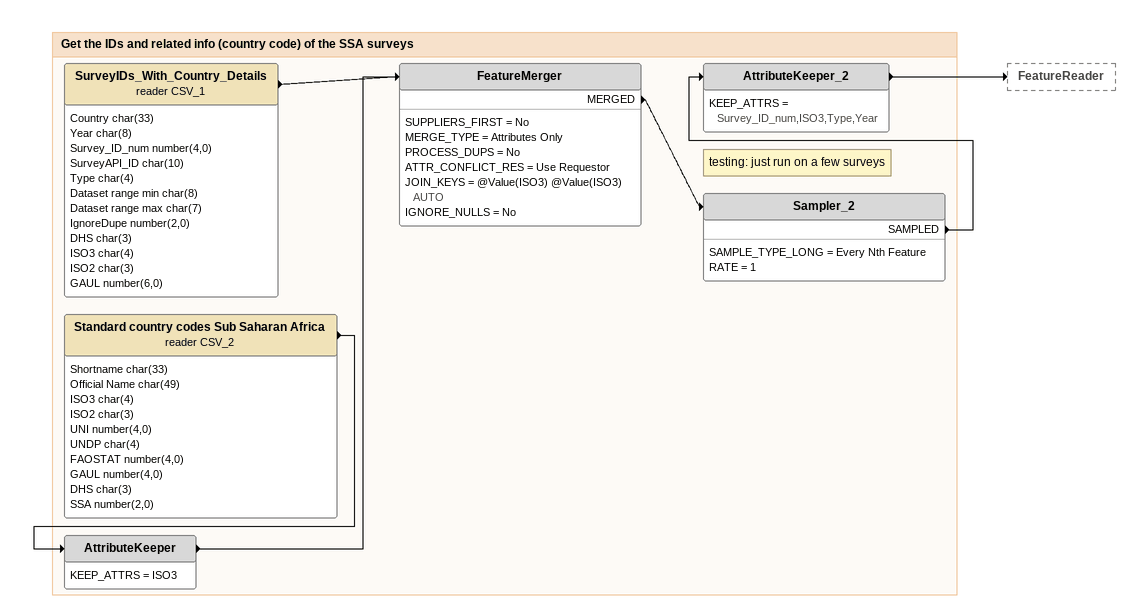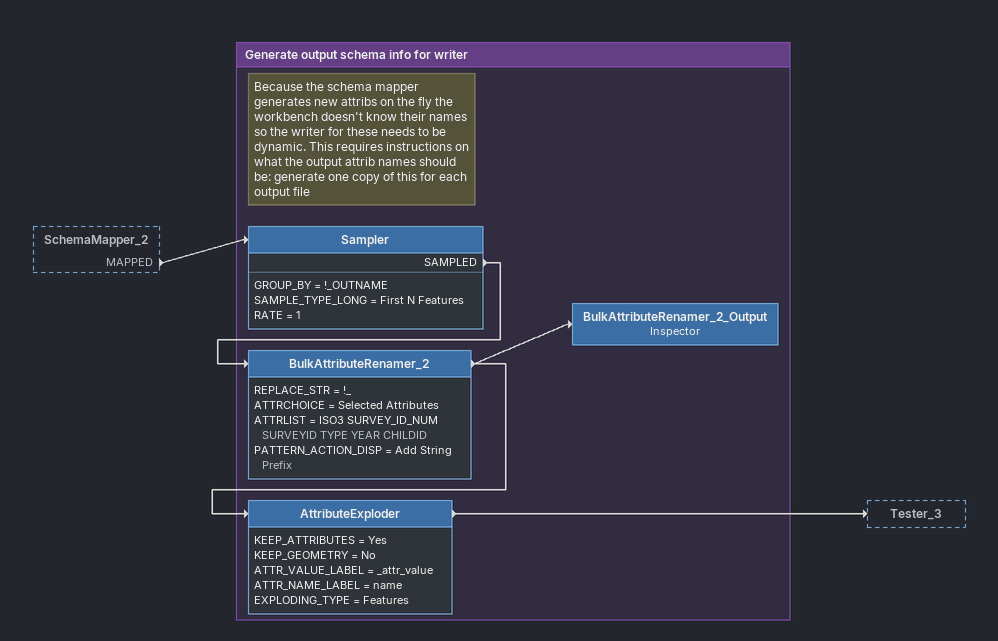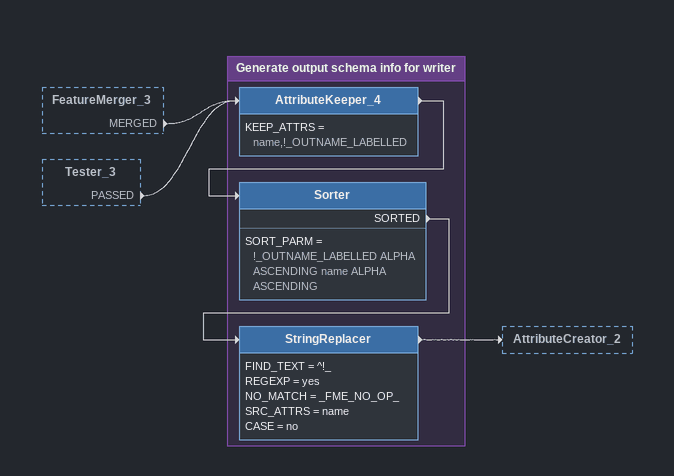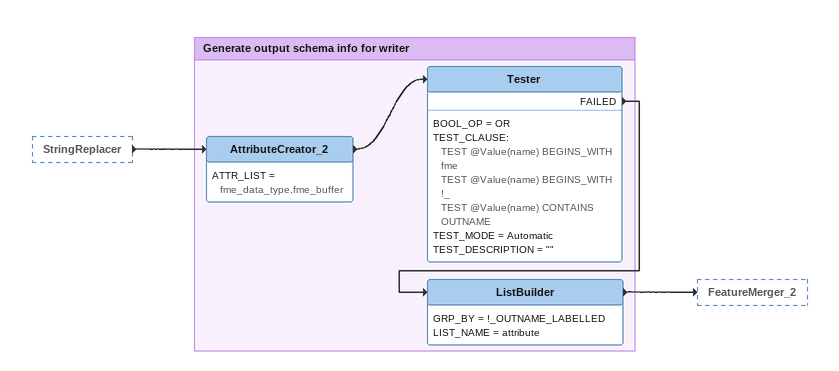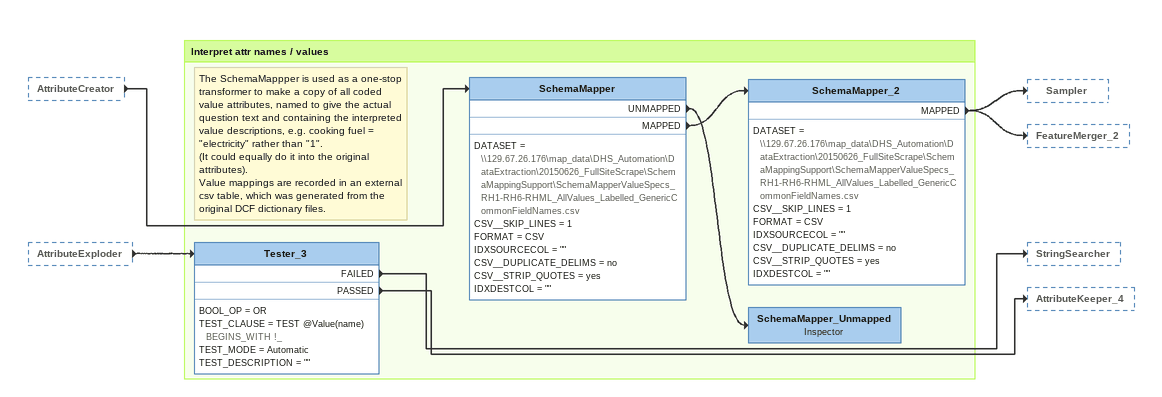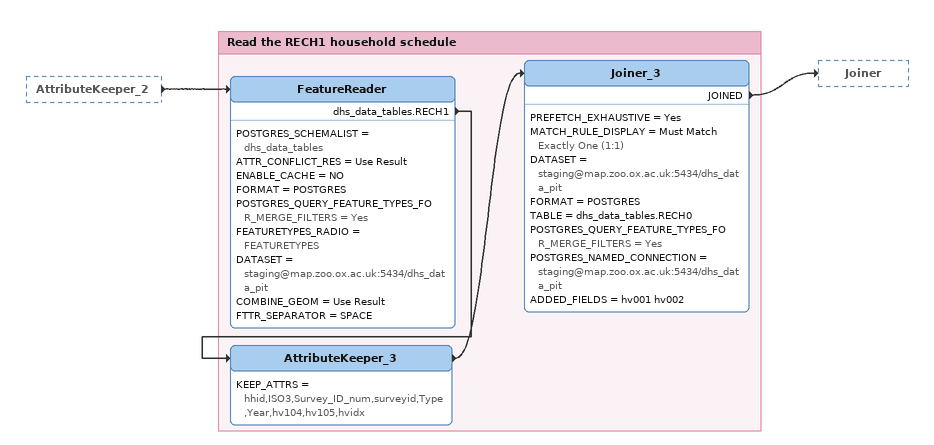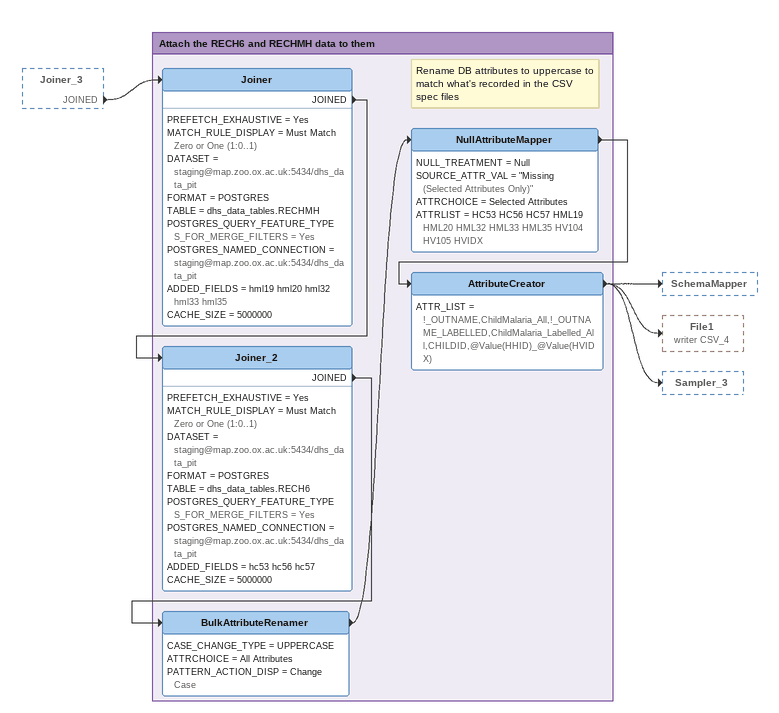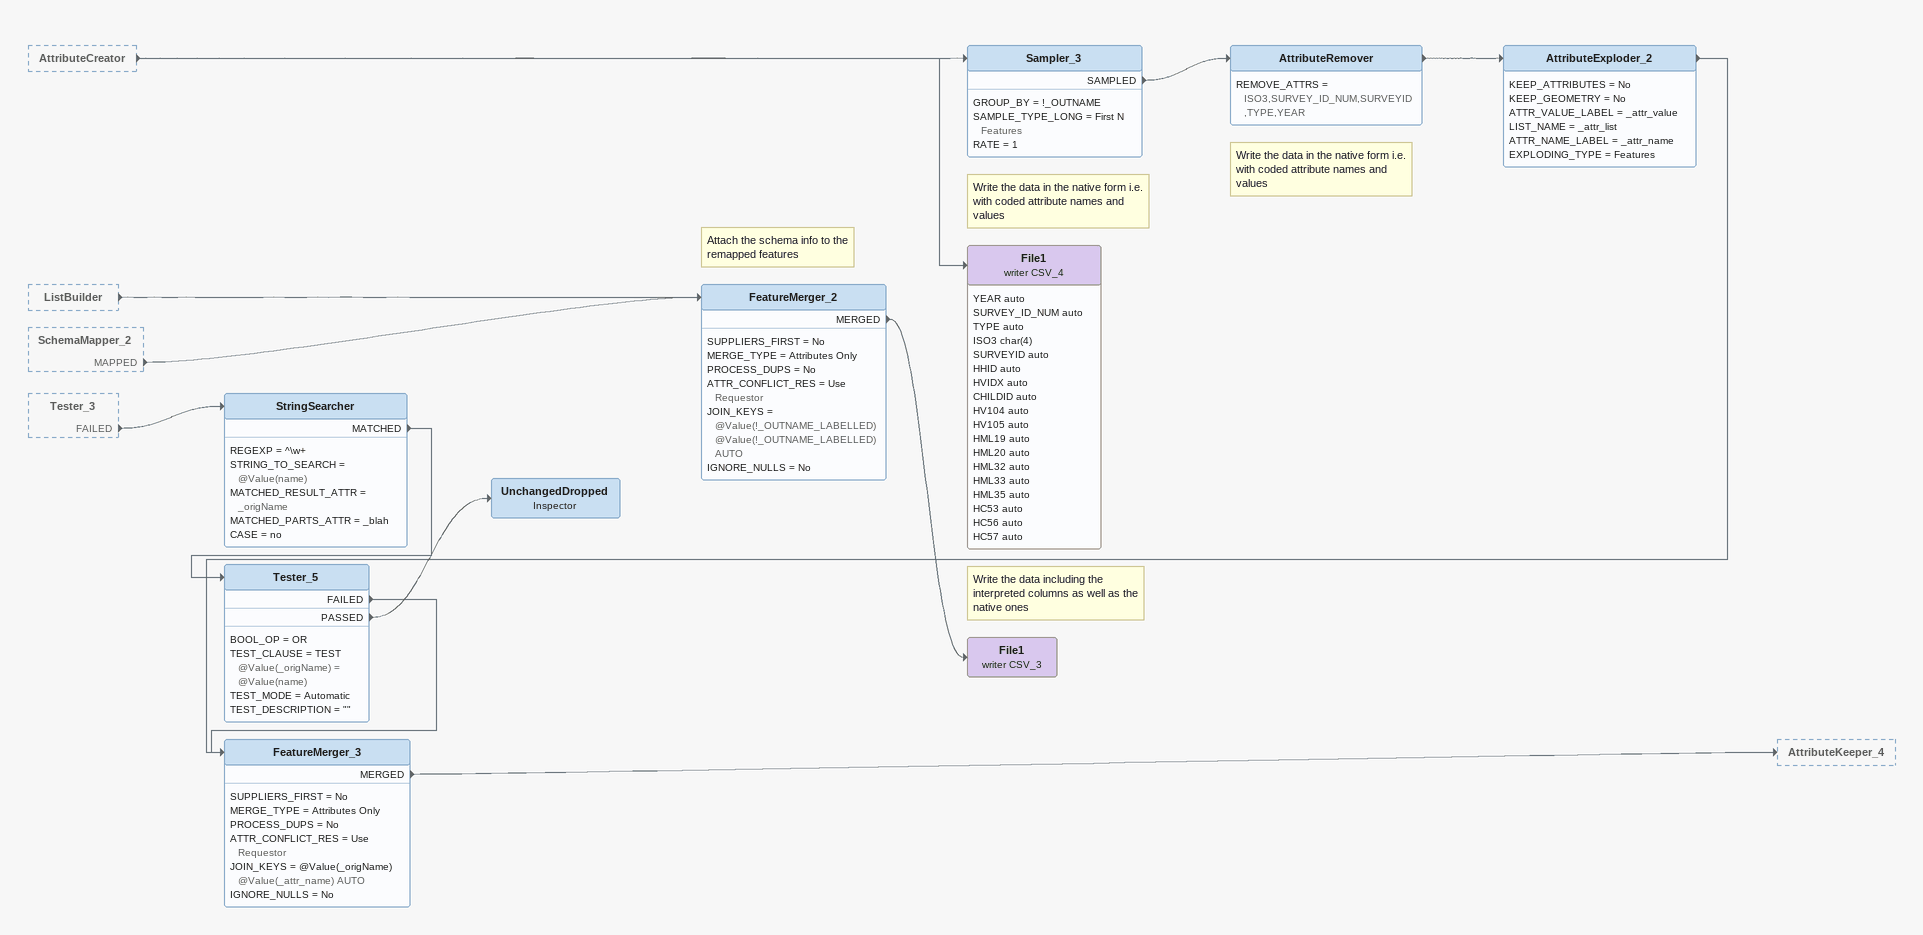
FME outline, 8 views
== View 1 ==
Bookmark: Get the IDs and related info (country code) of the SSA surveys
SurveyIDs_With_Country_Details (reader CSV_1)
    attributes: Country char(33), Year char(8), Survey_ID_num number(4,0), SurveyAPI_ID char(10), Type char(4), Dataset range min char(8), Dataset range max char(7), IgnoreDupe number(2,0), DHS char(3), ISO3 char(4), ISO2 char(3), GAUL number(6,0)
    -> FeatureMerger
Standard country codes Sub Saharan Africa (reader CSV_2)
    attributes: Shortname char(33), Official Name char(49), ISO3 char(4), ISO2 char(3), UNI number(4,0), UNDP char(4), FAOSTAT number(4,0), GAUL number(4,0), DHS char(3), SSA number(2,0)
    -> AttributeKeeper
AttributeKeeper
    KEEP_ATTRS = ISO3
    -> FeatureMerger
FeatureMerger
    SUPPLIERS_FIRST = No
    MERGE_TYPE = Attributes Only
    PROCESS_DUPS = No
    ATTR_CONFLICT_RES = Use Requestor
    JOIN_KEYS = @Value(ISO3) @Value(ISO3) AUTO
    IGNORE_NULLS = No
    MERGED -> Sampler_2
Note: testing: just run on a few surveys
Sampler_2
    SAMPLE_TYPE_LONG = Every Nth Feature
    RATE = 1
    SAMPLED -> AttributeKeeper_2
AttributeKeeper_2
    KEEP_ATTRS = Survey_ID_num,ISO3,Type,Year
    -> FeatureReader

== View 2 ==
SchemaMapper_2 [outside]
    MAPPED -> Sampler

Bookmark: Generate output schema info for writer
Note: Because the schema mapper generates new attribs on the fly the workbench doesn't know their names so the writer for these needs to be dynamic. This requires instructions on what the output attrib names should be: generate one copy of this for each output file
Sampler
    GROUP_BY = !_OUTNAME
    SAMPLE_TYPE_LONG = First N Features
    RATE = 1
    SAMPLED -> BulkAttributeRenamer_2
BulkAttributeRenamer_2
    REPLACE_STR = !_
    ATTRCHOICE = Selected Attributes
    ATTRLIST = ISO3 SURVEY_ID_NUM SURVEYID TYPE YEAR CHILDID
    PATTERN_ACTION_DISP = Add String Prefix
    -> AttributeExploder
    -> BulkAttributeRenamer_2_Output
AttributeExploder
    KEEP_ATTRIBUTES = Yes
    KEEP_GEOMETRY = No
    ATTR_VALUE_LABEL = _attr_value
    ATTR_NAME_LABEL = name
    EXPLODING_TYPE = Features
    -> Tester_3
BulkAttributeRenamer_2_Output: Inspector

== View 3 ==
FeatureMerger_3 [outside]
    MERGED -> AttributeKeeper_4
Tester_3 [outside]
    PASSED -> AttributeKeeper_4

Bookmark: Generate output schema info for writer
AttributeKeeper_4
    KEEP_ATTRS = name,!_OUTNAME_LABELLED
    -> Sorter
Sorter
    SORT_PARM = !_OUTNAME_LABELLED ALPHA ASCENDING name ALPHA ASCENDING
    SORTED -> StringReplacer
StringReplacer
    FIND_TEXT = ^!_
    REGEXP = yes
    NO_MATCH = _FME_NO_OP_
    SRC_ATTRS = name
    CASE = no
    -> AttributeCreator_2

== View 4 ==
StringReplacer [outside]
    -> AttributeCreator_2

Bookmark: Generate output schema info for writer
AttributeCreator_2
    ATTR_LIST = fme_data_type,fme_buffer
    -> Tester
Tester
    BOOL_OP = OR
    TEST_CLAUSE:
      TEST @Value(name) BEGINS_WITH fme
      TEST @Value(name) BEGINS_WITH !_
      TEST @Value(name) CONTAINS OUTNAME
    TEST_MODE = Automatic
    TEST_DESCRIPTION = ""
    FAILED -> ListBuilder
ListBuilder
    GRP_BY = !_OUTNAME_LABELLED
    LIST_NAME = attribute
    -> FeatureMerger_2

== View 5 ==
AttributeCreator [outside]
    -> SchemaMapper
AttributeExploder [outside]
    -> Tester_3

Bookmark: Interpret attr names / values
Note: The SchemaMappper is used as a one-stop transformer to make a copy of all coded value attributes, named to give the actual question text and containing the interpreted value descriptions, e.g. cooking fuel = "electricity" rather than "1". / (It could equally do it into the original attributes). / Value mappings are recorded in an external csv table, which was generated from the original DCF dictionary files.
SchemaMapper
    DATASET = \\129.67.26.176\map_data\DHS_Automation\DataExtraction\20150626_FullSiteScrape\SchemaMappingSupport\SchemaMapperValueSpecs_RH1-RH6-RHML_AllValues_Labelled_GenericCommonFieldNames.csv
    CSV__SKIP_LINES = 1
    FORMAT = CSV
    IDXSOURCECOL = ""
    CSV__DUPLICATE_DELIMS = no
    CSV__STRIP_QUOTES = yes
    IDXDESTCOL = ""
    UNMAPPED -> SchemaMapper_Unmapped
    MAPPED -> SchemaMapper_2
SchemaMapper_2
    DATASET = \\129.67.26.176\map_data\DHS_Automation\DataExtraction\20150626_FullSiteScrape\SchemaMappingSupport\SchemaMapperValueSpecs_RH1-RH6-RHML_AllValues_Labelled_GenericCommonFieldNames.csv
    CSV__SKIP_LINES = 1
    FORMAT = CSV
    IDXSOURCECOL = ""
    CSV__DUPLICATE_DELIMS = no
    CSV__STRIP_QUOTES = yes
    IDXDESTCOL = ""
    MAPPED -> Sampler
    MAPPED -> FeatureMerger_2
Tester_3
    BOOL_OP = OR
    TEST_CLAUSE = TEST @Value(name) BEGINS_WITH !_
    TEST_MODE = Automatic
    TEST_DESCRIPTION = ""
    FAILED -> StringSearcher
    PASSED -> AttributeKeeper_4
SchemaMapper_Unmapped: Inspector

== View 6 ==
AttributeKeeper_2 [outside]
    -> FeatureReader

Bookmark: Read the RECH1 household schedule
FeatureReader
    POSTGRES_SCHEMALIST = dhs_data_tables
    ATTR_CONFLICT_RES = Use Result
    ENABLE_CACHE = NO
    FORMAT = POSTGRES
    POSTGRES_QUERY_FEATURE_TYPES_FOR_MERGE_FILTERS = Yes
    FEATURETYPES_RADIO = FEATURETYPES
    DATASET = staging@map.zoo.ox.ac.uk:5434/dhs_data_pit
    COMBINE_GEOM = Use Result
    FTTR_SEPARATOR = SPACE
    dhs_data_tables.RECH1 -> AttributeKeeper_3
AttributeKeeper_3
    KEEP_ATTRS = hhid,ISO3,Survey_ID_num,surveyid,Type,Year,hv104,hv105,hvidx
    -> Joiner_3
Joiner_3
    PREFETCH_EXHAUSTIVE = Yes
    MATCH_RULE_DISPLAY = Must Match Exactly One (1:1)
    DATASET = staging@map.zoo.ox.ac.uk:5434/dhs_data_pit
    FORMAT = POSTGRES
    TABLE = dhs_data_tables.RECH0
    POSTGRES_QUERY_FEATURE_TYPES_FOR_MERGE_FILTERS = Yes
    POSTGRES_NAMED_CONNECTION = staging@map.zoo.ox.ac.uk:5434/dhs_data_pit
    ADDED_FIELDS = hv001 hv002
    JOINED -> Joiner

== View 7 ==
Joiner_3 [outside]
    JOINED -> Joiner

Bookmark: Attach the RECH6 and RECHMH data to them
Joiner
    PREFETCH_EXHAUSTIVE = Yes
    MATCH_RULE_DISPLAY = Must Match Zero or One (1:0..1)
    DATASET = staging@map.zoo.ox.ac.uk:5434/dhs_data_pit
    FORMAT = POSTGRES
    TABLE = dhs_data_tables.RECHMH
    POSTGRES_QUERY_FEATURE_TYPES_FOR_MERGE_FILTERS = Yes
    POSTGRES_NAMED_CONNECTION = staging@map.zoo.ox.ac.uk:5434/dhs_data_pit
    ADDED_FIELDS = hml19 hml20 hml32 hml33 hml35
    CACHE_SIZE = 5000000
    JOINED -> Joiner_2
Joiner_2
    PREFETCH_EXHAUSTIVE = Yes
    MATCH_RULE_DISPLAY = Must Match Zero or One (1:0..1)
    DATASET = staging@map.zoo.ox.ac.uk:5434/dhs_data_pit
    FORMAT = POSTGRES
    TABLE = dhs_data_tables.RECH6
    POSTGRES_QUERY_FEATURE_TYPES_FOR_MERGE_FILTERS = Yes
    POSTGRES_NAMED_CONNECTION = staging@map.zoo.ox.ac.uk:5434/dhs_data_pit
    ADDED_FIELDS = hc53 hc56 hc57
    CACHE_SIZE = 5000000
    JOINED -> BulkAttributeRenamer
Note: Rename DB attributes to uppercase to match what's recorded in the CSV spec files
BulkAttributeRenamer
    CASE_CHANGE_TYPE = UPPERCASE
    ATTRCHOICE = All Attributes
    PATTERN_ACTION_DISP = Change Case
    -> NullAttributeMapper
NullAttributeMapper
    NULL_TREATMENT = Null
    SOURCE_ATTR_VAL = "Missing (Selected Attributes Only)"
    ATTRCHOICE = Selected Attributes
    ATTRLIST = HC53 HC56 HC57 HML19 HML20 HML32 HML33 HML35 HV104 HV105 HVIDX
    -> AttributeCreator
AttributeCreator
    ATTR_LIST = !_OUTNAME,ChildMalaria_All,!_OUTNAME_LABELLED,ChildMalaria_Labelled_All,CHILDID,@Value(HHID)_@Value(HVIDX)
    -> SchemaMapper
    -> File1 (writer CSV_4)
    -> Sampler_3

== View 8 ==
AttributeCreator [outside]
    -> File1 (writer CSV_4)
    -> Sampler_3
ListBuilder [outside]
    -> FeatureMerger_2
SchemaMapper_2 [outside]
    MAPPED -> FeatureMerger_2
Tester_3 [outside]
    FAILED -> StringSearcher
Sampler_3
    GROUP_BY = !_OUTNAME
    SAMPLE_TYPE_LONG = First N Features
    RATE = 1
    SAMPLED -> AttributeRemover
Note: Write the data in the native form i.e. with coded attribute names and values
AttributeRemover
    REMOVE_ATTRS = ISO3,SURVEY_ID_NUM,SURVEYID,TYPE,YEAR
    -> AttributeExploder_2
AttributeExploder_2
    KEEP_ATTRIBUTES = No
    KEEP_GEOMETRY = No
    ATTR_VALUE_LABEL = _attr_value
    LIST_NAME = _attr_list
    ATTR_NAME_LABEL = _attr_name
    EXPLODING_TYPE = Features
    -> FeatureMerger_3
Note: Write the data in the native form i.e. with coded attribute names and values
File1 (writer CSV_4)
    attributes: YEAR auto, SURVEY_ID_NUM auto, TYPE auto, ISO3 char(4), SURVEYID auto, HHID auto, HVIDX auto, CHILDID auto, HV104 auto, HV105 auto, HML19 auto, HML20 auto, HML32 auto, HML33 auto, HML35 auto, HC53 auto, HC56 auto, HC57 auto
StringSearcher
    REGEXP = ^\w+
    STRING_TO_SEARCH = @Value(name)
    MATCHED_RESULT_ATTR = _origName
    MATCHED_PARTS_ATTR = _blah
    CASE = no
    MATCHED -> Tester_5
Tester_5
    BOOL_OP = OR
    TEST_CLAUSE = TEST @Value(_origName) = @Value(name)
    TEST_MODE = Automatic
    TEST_DESCRIPTION = ""
    FAILED -> FeatureMerger_3
    PASSED -> UnchangedDropped
UnchangedDropped: Inspector
FeatureMerger_3
    SUPPLIERS_FIRST = No
    MERGE_TYPE = Attributes Only
    PROCESS_DUPS = No
    ATTR_CONFLICT_RES = Use Requestor
    JOIN_KEYS = @Value(_origName) @Value(_attr_name) AUTO
    IGNORE_NULLS = No
    MERGED -> AttributeKeeper_4
Note: Attach the schema info to the remapped features
FeatureMerger_2
    SUPPLIERS_FIRST = No
    MERGE_TYPE = Attributes Only
    PROCESS_DUPS = No
    ATTR_CONFLICT_RES = Use Requestor
    JOIN_KEYS = @Value(!_OUTNAME_LABELLED) @Value(!_OUTNAME_LABELLED) AUTO
    IGNORE_NULLS = No
    MERGED -> File1 (writer CSV_3)
Note: Write the data including the interpreted columns as well as the native ones
File1 (writer CSV_3)
